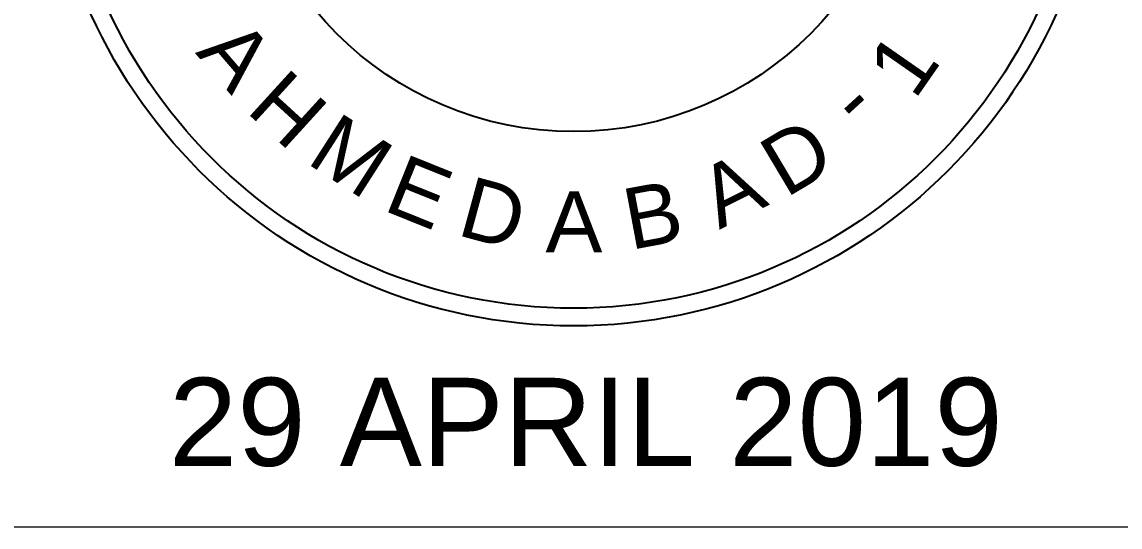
# Model space of a CAD drawing. Extents: x -200722 to 834823, y -494970 to 88783.
# Drawn here: x 521257 to 523724, y -91049 to -89915 of the extents above; entities that cross this region are included whole.
import ezdxf
from ezdxf.enums import TextEntityAlignment as Align

# ---------------------------------------------------------------- set-up
doc = ezdxf.new("R2010")
doc.units = 0
doc.header["$LTSCALE"] = 100
doc.header["$MEASUREMENT"] = 0
doc.linetypes.add('SJ', pattern=[4.25, 3, -0.25, 0.25, -0.25, 0.25, -0.25])
doc.layers.add('9_TITLE TEXT', color=7, linetype='CONTINUOUS', lineweight=20)
doc.layers.add('STAMP', color=20, linetype='SJ')
doc.layers.add('TEXT', color=2, linetype='CONTINUOUS')
doc.styles.add('AR', font='arial.ttf')

msp = doc.modelspace()

# ---------------------------------------------------------------- linework, layer by layer
at = {"layer": '9_TITLE TEXT', "color": 18, "true_color": 0x000000}
msp.add_line((525079.4, -91049.1), (515839.4, -91049.1), dxfattribs=at)
at = {"layer": 'STAMP', "color": 7, "linetype": 'ByBlock'}
for radius in [1189.1, 1149.4, 753.1]:
    msp.add_circle((522496.4, -89408.5), radius, dxfattribs=at)

# ---------------------------------------------------------------- texts
at = {"layer": 'TEXT', "color": 7, "style": 'AR'}
for s, rotation, p in [('A', 310.6144, (521739.4, -89988.7)), ('1', 55.1888, (523236.1, -90009.7)), ('H', 137.6471, (521855.5, -90111.5)), ('-', 222.3529, (523137.2, -90111.5)), ('M', 327.3405, (521997.4, -90215.7)), ('D', 30.7657, (522997.1, -90217.3)), ('E', 338.0814, (522150.3, -90297)), ('A', 26.4836, (522850.3, -90292)), ('D', 344.8157, (522315.9, -90344.6)), ('B', 10.5882, (522673.9, -90348.3))]:
    msp.add_text(s, height=137.3, rotation=rotation, dxfattribs=at).set_placement(p, align=Align.MIDDLE)
for s, height, p in [('A', 137.3, (522497.1, -90364)), ('29 APRIL 2019', 197.66, (522523.9, -90812.9))]:
    msp.add_text(s, height=height, dxfattribs=at).set_placement(p, align=Align.MIDDLE)

doc.saveas('drawing.dxf')
